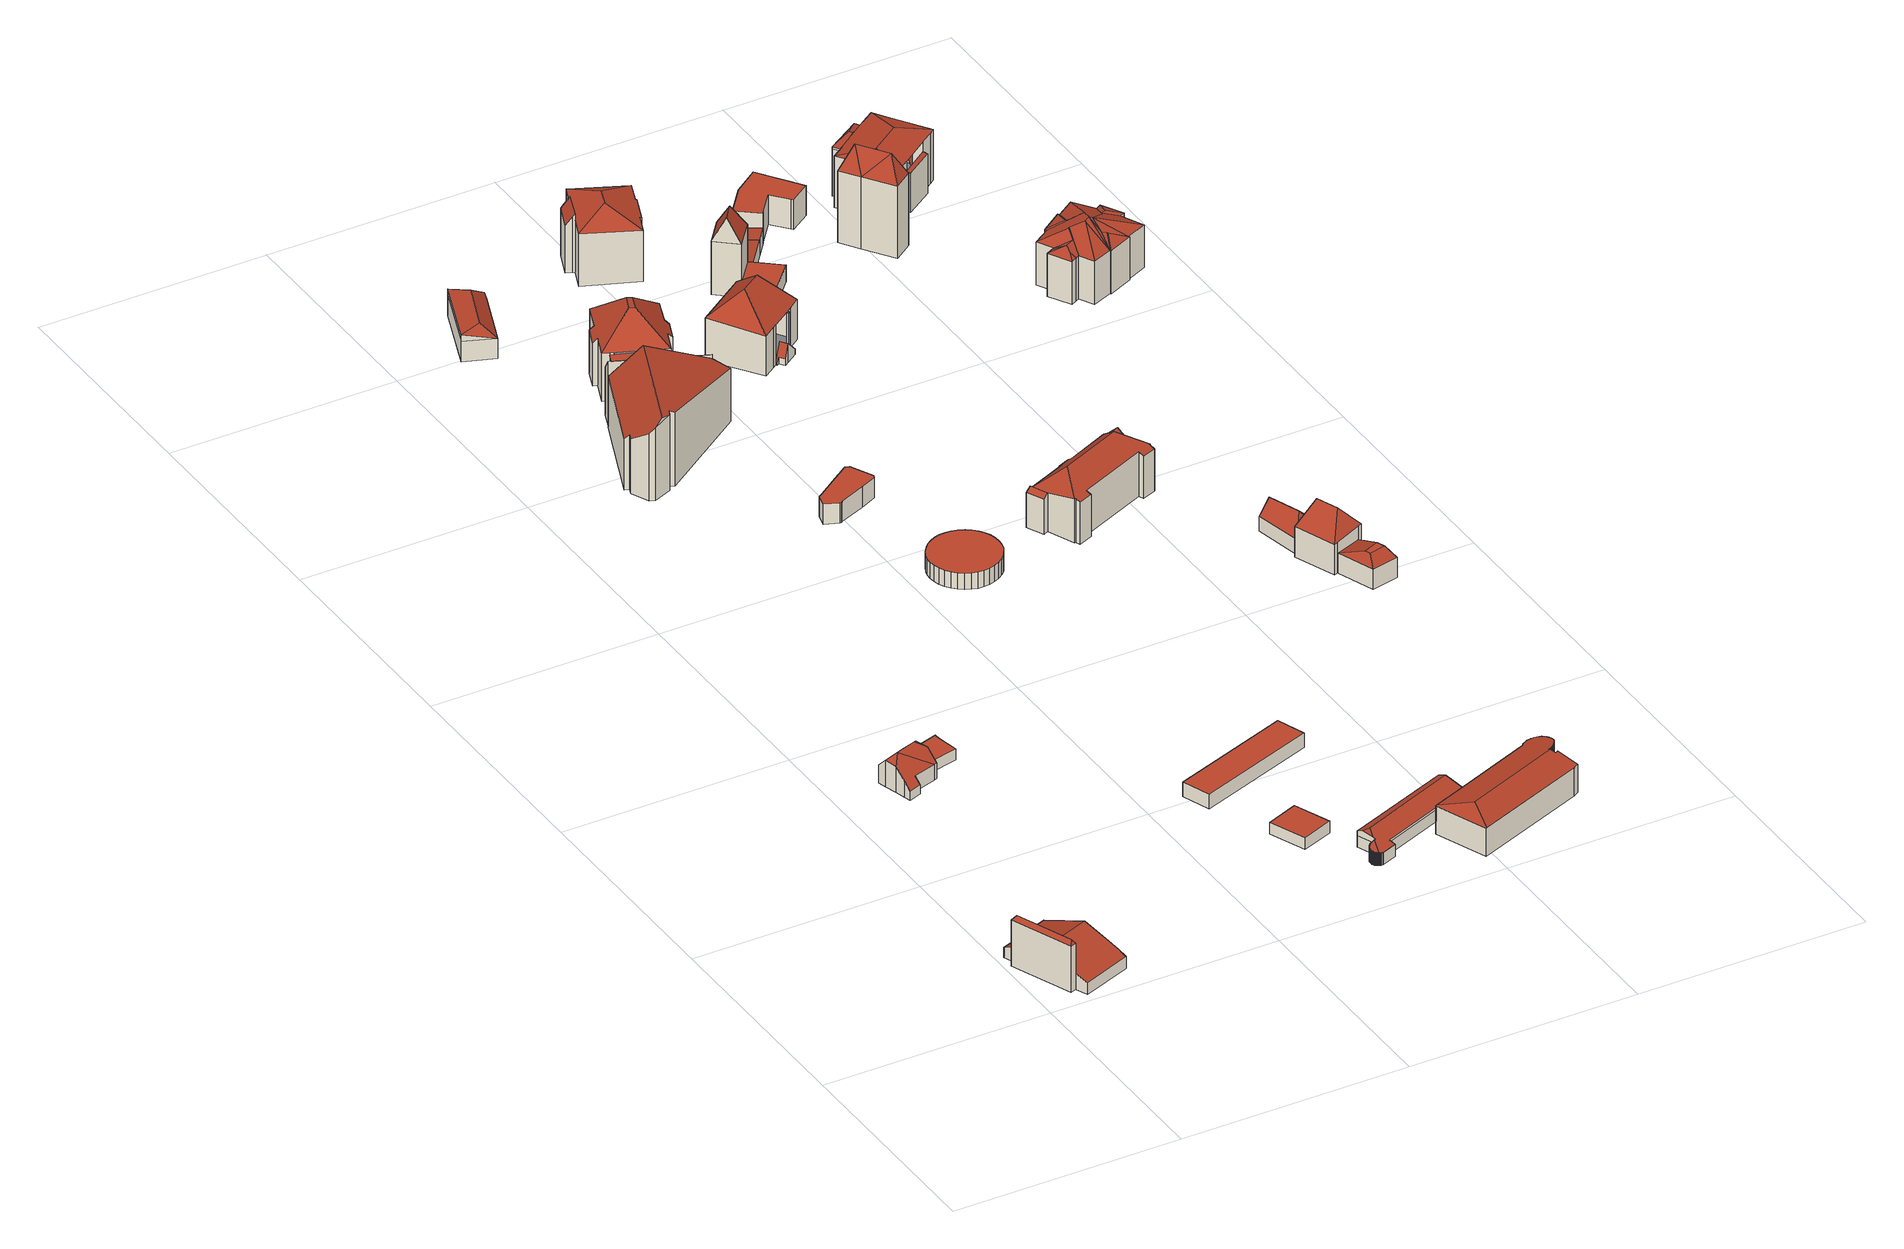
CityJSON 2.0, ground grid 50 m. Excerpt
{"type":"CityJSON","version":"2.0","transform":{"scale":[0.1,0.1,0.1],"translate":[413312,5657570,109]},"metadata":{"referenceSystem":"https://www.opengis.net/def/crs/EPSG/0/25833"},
"CityObjects":{
"building1":{"type":"Building","attributes":{"Gemeindeschluessel":14612000,"Geometrietyp2DReferenz":"3000","function":"31001_9998","roofType":"9999"},"children":["building1-1","building1-2"]},
"building1-1":{"type":"BuildingPart","attributes":{"Dachtyp_tdc":"tdcFreeFormRoof","Dachneigung":55.94,"QualitaetDacherkennung":17,"Geometrietyp2DReferenz":"3000","measuredHeight":11.49,"roofType":"5000"},"parents":["building1"],"geometry":[{"type":"MultiSurface","lod":"2","boundaries":[[[0,1,2,3]],[[1,4,5,2]],[[4,6,7,5]],[[6,8,7]],[[0,3,9]],[[10,6,4]],[[11,10,4,1]],[[11,1,0]],[[10,11,0,6]],[[2,5,7,12,3]]],"semantics":{"surfaces":[{"type":"WallSurface"},{"type":"RoofSurface"},{"type":"GroundSurface"}],"values":[0,0,0,0,0,1,1,1,1,2]}}]},
"building1-2":{"type":"BuildingPart","attributes":{"Dachtyp_tdc":"tdcGableRoof","Dachneigung":19.1,"QualitaetDacherkennung":18,"Geometrietyp2DReferenz":"3000","measuredHeight":6.24,"roofType":"3100"},"parents":["building1"],"geometry":[{"type":"MultiSurface","lod":"2","boundaries":[[[13,14,15,16]],[[14,17,18,15]],[[17,19,20,18]],[[19,21,22,20]],[[21,23,24,22]],[[23,25,26,24]],[[25,9,3,26]],[[8,13,16,7]],[[27,9,25,23,21,19,17]],[[17,14,13,8,27]],[[16,15,18,20,22,24,26,3,12,7]]],"semantics":{"surfaces":[{"type":"WallSurface"},{"type":"RoofSurface"},{"type":"GroundSurface"}],"values":[0,0,0,0,0,0,0,0,1,1,2]}}]},
"building2":{"type":"Building","attributes":{"Dachtyp_tdc":"tdcHippedGableRoof","Gemeindeschluessel":14612000,"Dachneigung":46.38,"QualitaetDacherkennung":80,"Geometrietyp2DReferenz":"3000","measuredHeight":7.48,"function":"31001_9998","roofType":"3300"},"geometry":[{"type":"Solid","lod":"2","boundaries":[[[[28,29,30,31]],[[29,32,33,30]],[[32,34,35,33]],[[34,36,37,35]],[[36,38,39,37]],[[38,40,41,39]],[[40,42,43,41]],[[42,44,45,43]],[[44,46,47,45]],[[46,48,49,47]],[[48,50,51,49]],[[50,52,53,51]],[[52,54,55,53]],[[54,28,31,55]],[[44,42,56]],[[34,32,57]],[[42,40,38,57,56]],[[38,36,34,57]],[[50,48,46,44,56,57]],[[32,29,28,54,52,50,57]],[[31,30,33,35,37,39,41,43,45,47,49,51,53,55]]]],"semantics":{"surfaces":[{"type":"WallSurface"},{"type":"RoofSurface"},{"type":"GroundSurface"}],"values":[[0,0,0,0,0,0,0,0,0,0,0,0,0,0,1,1,1,1,1,1,2]]}}]},
"building3":{"type":"Building","attributes":{"Dachtyp_tdc":"tdcPolyFlatRoof","Gemeindeschluessel":14612000,"Dachneigung":0,"QualitaetDacherkennung":80,"Geometrietyp2DReferenz":"3000","measuredHeight":2.6,"function":"31001_9998","roofType":"1000"},"geometry":[{"type":"Solid","lod":"2","boundaries":[[[[58,59,60,61]],[[59,62,63,60]],[[62,64,65,63]],[[64,66,67,65]],[[66,58,61,67]],[[66,64,62,59,58]],[[61,60,63,65,67]]]],"semantics":{"surfaces":[{"type":"WallSurface"},{"type":"RoofSurface"},{"type":"GroundSurface"}],"values":[[0,0,0,0,0,1,2]]}}]},
"building4":{"type":"Building","attributes":{"Dachtyp_tdc":"tdcPolyFlatRoof","Gemeindeschluessel":14612000,"Dachneigung":0,"QualitaetDacherkennung":78,"Geometrietyp2DReferenz":"3000","measuredHeight":2.68,"function":"31001_9998","roofType":"1000"},"geometry":[{"type":"Solid","lod":"2","boundaries":[[[[68,69,70,71]],[[69,72,73,70]],[[72,74,75,73]],[[74,68,71,75]],[[74,72,69,68]],[[71,70,73,75]]]],"semantics":{"surfaces":[{"type":"WallSurface"},{"type":"RoofSurface"},{"type":"GroundSurface"}],"values":[[0,0,0,0,1,2]]}}]},
"building5":{"type":"Building","attributes":{"Dachtyp_tdc":"tdcPolyFlatRoof","Gemeindeschluessel":14612000,"Dachneigung":0,"QualitaetDacherkennung":82,"Geometrietyp2DReferenz":"3000","measuredHeight":3.29,"function":"31001_9998","roofType":"1000"},"geometry":[{"type":"Solid","lod":"2","boundaries":[[[[76,77,78,79]],[[77,80,81,78]],[[80,82,83,81]],[[82,76,79,83]],[[82,80,77,76]],[[79,78,81,83]]]],"semantics":{"surfaces":[{"type":"WallSurface"},{"type":"RoofSurface"},{"type":"GroundSurface"}],"values":[[0,0,0,0,1,2]]}}]},
"building6":{"type":"Building","attributes":{"Dachtyp_tdc":"tdcFreeFormRoof","Gemeindeschluessel":14612000,"Dachneigung":18.83,"QualitaetDacherkennung":25,"Geometrietyp2DReferenz":"3000","measuredHeight":17.79,"function":"31001_9998","roofType":"5000"},"geometry":[{"type":"Solid","lod":"2","boundaries":[[[[84,85,86,87]],[[85,88,89,86]],[[88,90,91,89]],[[90,92,93,91]],[[92,94,95,93]],[[94,96,97,95]],[[96,98,99,97]],[[98,100,101,99]],[[100,102,103,101]],[[102,104,105,103]],[[104,84,87,105]],[[106,107,90,88,85,84,104,102]],[[94,92,107,106,100,98,96]],[[92,90,107]],[[102,100,106]],[[87,86,89,91,93,95,97,99,101,103,105]]]],"semantics":{"surfaces":[{"type":"WallSurface"},{"type":"RoofSurface"},{"type":"GroundSurface"}],"values":[[0,0,0,0,0,0,0,0,0,0,0,1,1,0,0,2]]}}]},
"building7":{"type":"Building","attributes":{"Dachtyp_tdc":"tdcHipRoof","Gemeindeschluessel":14612000,"Dachneigung":44.52,"QualitaetDacherkennung":57,"Geometrietyp2DReferenz":"3000","measuredHeight":7.81,"function":"31001_9998","roofType":"3200"},"geometry":[{"type":"Solid","lod":"2","boundaries":[[[[108,109,110,111]],[[109,112,113,110]],[[112,114,115,113]],[[114,116,117,115]],[[116,108,111,117]],[[109,118,119]],[[120,114,121]],[[118,120,121,119]],[[114,112,109,119,121]],[[114,120,116]],[[116,120,118,108]],[[108,118,109]],[[111,110,113,115,117]]]],"semantics":{"surfaces":[{"type":"WallSurface"},{"type":"RoofSurface"},{"type":"GroundSurface"}],"values":[[0,0,0,0,0,1,1,1,1,0,0,0,2]]}}]},
"building8":{"type":"Building","attributes":{"Dachtyp_tdc":"tdcFreeFormRoof","Gemeindeschluessel":14612000,"Dachneigung":16.11,"QualitaetDacherkennung":29,"Geometrietyp2DReferenz":"3000","measuredHeight":4.42,"function":"31001_9998","roofType":"5000"},"geometry":[{"type":"Solid","lod":"2","boundaries":[[[[122,123,124,125]],[[123,126,127,124]],[[126,128,129,127]],[[128,130,131,129]],[[130,132,133,131]],[[134,135,136,137,138]],[[139,136,135,140]],[[141,142,143,137,136,139]],[[140,135,134,144,145]],[[145,144,146,147]],[[147,146,148,149]],[[149,148,150]],[[151,152,153,154]],[[150,152,151]],[[154,153,155,122]],[[122,155,156,123]],[[123,156,157,126]],[[126,157,158,128]],[[128,158,159,130]],[[130,159,160,132]],[[132,160,161,162]],[[162,161,163,164]],[[165,166,167,142,141]],[[164,163,168,169]],[[169,168,170,171]],[[171,170,172,173]],[[173,172,174,175]],[[175,174,176,177]],[[177,176,178,179]],[[179,178,180,181]],[[181,180,182,183]],[[183,182,184,185]],[[185,184,186,187]],[[187,186,188,189]],[[189,188,190,191]],[[191,190,192,193]],[[193,192,194,195]],[[195,194,196,197]],[[197,196,198,199]],[[199,198,200,201]],[[201,200,202,203]],[[203,202,204,205]],[[205,204,206,207]],[[207,206,208,209]],[[209,208,210,211]],[[211,210,212,213]],[[213,212,214,215]],[[215,214,216,217]],[[217,216,218,219]],[[219,218,220,221]],[[221,220,222,223]],[[223,222,166,165]],[[125,124,127,129,131,133,224,225,226,227,228,229,230,231,232,233,234,235,236,237,238,239,240,241,242,243,244,245,246,247,248,249,250,251,252,253,254,255,256,257,258,259,260,261,262,263]],[[132,162,224,133]],[[162,164,225,224]],[[164,169,226,225]],[[169,171,227,226]],[[171,173,228,227]],[[173,175,229,228]],[[175,177,230,229]],[[177,179,231,230]],[[179,181,232,231]],[[181,183,233,232]],[[183,185,234,233]],[[185,187,235,234]],[[187,189,236,235]],[[189,191,237,236]],[[191,193,238,237]],[[193,195,239,238]],[[195,197,240,239]],[[197,199,241,240]],[[199,201,242,241]],[[201,203,243,242]],[[203,205,244,243]],[[205,207,245,244]],[[207,209,246,245]],[[209,211,247,246]],[[211,213,248,247]],[[213,215,249,248]],[[215,217,250,249]],[[217,219,251,250]],[[219,221,252,251]],[[221,223,253,252]],[[223,165,254,253]],[[165,141,255,254]],[[141,139,256,255]],[[139,140,257,256]],[[140,145,258,257]],[[145,147,259,258]],[[147,149,260,259]],[[149,150,261,260]],[[150,151,262,261]],[[151,154,263,262]],[[154,122,125,263]],[[167,166,222,220,218,216,214,212,210,208,206,204,202,200,198,196,194,192,190,188,186,184,182,180,178,176,174,172,170,168,163]],[[137,143,138]],[[143,142,167,163,161,160,159,158,157,156,155,153,152,150,148,146,144,134,138]]]],"semantics":{"surfaces":[{"type":"WallSurface"},{"type":"RoofSurface"},{"type":"GroundSurface"}],"values":[[0,0,0,0,0,1,0,0,0,0,0,0,0,0,0,0,0,0,0,0,0,0,0,0,0,0,0,0,0,0,0,0,0,0,0,0,0,0,0,0,0,0,0,0,0,0,0,0,0,0,0,0,2,0,0,0,0,0,0,0,0,0,0,0,0,0,0,0,0,0,0,0,0,0,0,0,0,0,0,0,0,0,0,0,0,0,0,0,0,0,0,0,0,0,1,1,1]]}}]},
"building9":{"type":"Building","attributes":{"Dachtyp_tdc":"tdcPolyFlatRoof","Gemeindeschluessel":14612000,"Dachneigung":0,"QualitaetDacherkennung":50,"Geometrietyp2DReferenz":"3000","measuredHeight":4.57,"function":"31001_2000","roofType":"1000"},"geometry":[{"type":"Solid","lod":"2","boundaries":[[[[264,265,266,267]],[[265,268,269,266]],[[268,270,271,269]],[[270,272,273,271]],[[272,274,275,273]],[[274,276,277,275]],[[276,278,279,277]],[[278,280,281,279]],[[280,282,283,281]],[[282,284,285,283]],[[284,286,287,285]],[[286,264,267,287]],[[286,284,282,280,278,276,274,272,270,268,265,264]],[[267,266,269,271,273,275,277,279,281,283,285,287]]]],"semantics":{"surfaces":[{"type":"WallSurface"},{"type":"RoofSurface"},{"type":"GroundSurface"}],"values":[[0,0,0,0,0,0,0,0,0,0,0,0,1,2]]}}]},
"building10":{"type":"Building","attributes":{"Gemeindeschluessel":14612000,"Geometrietyp2DReferenz":"3000","function":"31001_9998","roofType":"9999"},"children":["building10-1","building10-2","building10-3"]},
"building10-1":{"type":"BuildingPart","attributes":{"Dachtyp_tdc":"tdcCutTentRoof","Dachneigung":44.67,"QualitaetDacherkennung":65,"Geometrietyp2DReferenz":"3000","measuredHeight":16.89,"roofType":"9999"},"parents":["building10"],"geometry":[{"type":"MultiSurface","lod":"2","boundaries":[[[288,289,290,291]],[[289,292,293,290]],[[292,294,295,293]],[[294,296,297,295]],[[296,298,299,297]],[[298,300,301,299]],[[300,302,303,301]],[[302,304,305,303]],[[304,306,307,305]],[[306,308,309,307]],[[308,310,311,309]],[[310,312,313,311]],[[312,314,315,313]],[[314,316,317,315]],[[316,318,319,317]],[[318,320,321,319]],[[320,322,323,321]],[[322,324,325,323]],[[324,326,327,328,325]],[[302,300,298,296,294,292,329,330]],[[312,310,308,306,304,302,330,331]],[[322,320,318,316,314,312,331,332]],[[292,289,288,326,324,322,332,329]],[[332,331,330,329]],[[290,293,295,297,299,301,303,305,307,309,311,313,315,317,319,321,323,325,328]]],"semantics":{"surfaces":[{"type":"WallSurface"},{"type":"RoofSurface"},{"type":"GroundSurface"}],"values":[0,0,0,0,0,0,0,0,0,0,0,0,0,0,0,0,0,0,0,1,1,1,1,1,2]}}]},
"building10-2":{"type":"BuildingPart","attributes":{"Dachtyp_tdc":"tdcPolyFlatRoof","Dachneigung":0,"QualitaetDacherkennung":50,"Geometrietyp2DReferenz":"3000","measuredHeight":10.52,"roofType":"1000"},"parents":["building10"],"geometry":[{"type":"MultiSurface","lod":"2","boundaries":[[[327,333,325,328]],[[333,334,335,325]],[[336,291,290,337]],[[291,336,338,334,333,327]],[[328,325,335,339,337,290]]],"semantics":{"surfaces":[{"type":"WallSurface"},{"type":"RoofSurface"},{"type":"GroundSurface"}],"values":[0,0,0,1,2]}}]},
"building10-3":{"type":"BuildingPart","attributes":{"Dachtyp_tdc":"tdcPolyFlatRoof","Dachneigung":44.68,"QualitaetDacherkennung":40,"Geometrietyp2DReferenz":"3000","measuredHeight":14.65,"roofType":"2100"},"parents":["building10"],"geometry":[{"type":"MultiSurface","lod":"2","boundaries":[[[340,341,342,343]],[[341,344,336,337,342]],[[345,346,347,335,334]],[[346,348,349,347]],[[348,350,351,349]],[[350,352,353,351]],[[352,340,343,353]],[[352,350,348,346,345,354,344,341,340]],[[343,342,337,339,335,347,349,351,353]]],"semantics":{"surfaces":[{"type":"WallSurface"},{"type":"RoofSurface"},{"type":"GroundSurface"}],"values":[0,0,0,0,0,0,0,1,2]}}]},
"building11":{"type":"Building","attributes":{"Dachtyp_tdc":"tdcPolyFlatRoof","Gemeindeschluessel":14612000,"Dachneigung":0,"QualitaetDacherkennung":93,"Geometrietyp2DReferenz":"3000","measuredHeight":3.72,"function":"31001_9998","roofType":"1000"},"geometry":[{"type":"Solid","lod":"2","boundaries":[[[[355,356,357,358]],[[356,359,360,357]],[[359,361,362,360]],[[361,363,364,362]],[[363,365,366,364]],[[365,367,368,366]],[[367,369,370,368]],[[369,371,372,370]],[[371,373,374,372]],[[373,375,376,374]],[[375,377,378,376]],[[377,379,380,378]],[[379,381,382,380]],[[381,383,384,382]],[[383,385,386,384]],[[385,387,388,386]],[[387,389,390,388]],[[389,391,392,390]],[[391,393,394,392]],[[393,395,396,394]],[[395,397,398,396]],[[397,399,400,398]],[[399,401,402,400]],[[401,403,404,402]],[[403,405,406,404]],[[405,407,408,406]],[[407,409,410,408]],[[409,411,412,410]],[[411,413,414,412]],[[413,415,416,414]],[[415,417,418,416]],[[417,419,420,418]],[[419,421,422,420]],[[421,423,424,422]],[[423,425,426,424]],[[425,355,358,426]],[[425,423,421,419,417,415,413,411,409,407,405,403,401,399,397,395,393,391,389,387,385,383,381,379,377,375,373,371,369,367,365,363,361,359,356,355]],[[358,357,360,362,364,366,368,370,372,374,376,378,380,382,384,386,388,390,392,394,396,398,400,402,404,406,408,410,412,414,416,418,420,422,424,426]]]],"semantics":{"surfaces":[{"type":"WallSurface"},{"type":"RoofSurface"},{"type":"GroundSurface"}],"values":[[0,0,0,0,0,0,0,0,0,0,0,0,0,0,0,0,0,0,0,0,0,0,0,0,0,0,0,0,0,0,0,0,0,0,0,0,1,2]]}}]},
"building12":{"type":"Building","attributes":{"Dachtyp_tdc":"tdcFreeFormRoof","Gemeindeschluessel":14612000,"Dachneigung":11.7,"QualitaetDacherkennung":66,"Geometrietyp2DReferenz":"3000","measuredHeight":7.76,"function":"31001_9998","roofType":"5000"},"geometry":[{"type":"Solid","lod":"2","boundaries":[[[[427,428,429,430]],[[428,431,432,429]],[[431,433,434,432]],[[433,435,436,434]],[[435,437,438,436]],[[437,439,440,438]],[[439,441,442,440]],[[441,443,444,442]],[[443,445,446,444]],[[445,447,448,446]],[[447,449,450,448]],[[449,451,452,450]],[[451,453,454,452]],[[453,455,456,454]],[[455,457,458,456]],[[457,459,460,458]],[[459,461,462,460]],[[461,463,464,462]],[[463,465,466,464]],[[465,467,468,466]],[[467,469,470,468]],[[471,472,473,474,475]],[[476,477,478,479,480,473,472]],[[443,441,439,437,435,433,431,428,427,481,482,483,484,485,486,487,488,489,490,491,492,493,494,495,496,497,498,499,500,501,502,503,504,505,506,507,508,509,474,473,480,469,467,465,463,461,459,457,455,453,451,449,447,445]],[[509,475,474]],[[479,469,480]],[[471,476,472]],[[470,510,511,512,513,514,515,516,517,518,519,520,521,522,523,524,525,526,527,528,529,530,531,532,533,534,535,536,537,538,539,540,541,542,543,544,430,429,432,434,436,438,440,442,444,446,448,450,452,454,456,458,460,462,464,466,468]],[[469,479,510,470]],[[479,478,511,510]],[[478,477,512,511]],[[477,476,513,512]],[[476,471,514,513]],[[471,475,515,514]],[[475,509,516,515]],[[509,508,517,516]],[[508,507,518,517]],[[507,506,519,518]],[[506,505,520,519]],[[505,504,521,520]],[[504,503,522,521]],[[503,502,523,522]],[[502,501,524,523]],[[501,500,525,524]],[[500,499,526,525]],[[499,498,527,526]],[[498,497,528,527]],[[497,496,529,528]],[[496,495,530,529]],[[495,494,531,530]],[[494,493,532,531]],[[493,492,533,532]],[[492,491,534,533]],[[491,490,535,534]],[[490,489,536,535]],[[489,488,537,536]],[[488,487,538,537]],[[487,486,539,538]],[[486,485,540,539]],[[485,484,541,540]],[[484,483,542,541]],[[483,482,543,542]],[[482,481,544,543]],[[481,427,430,544]]]],"semantics":{"surfaces":[{"type":"WallSurface"},{"type":"RoofSurface"},{"type":"GroundSurface"}],"values":[[0,0,0,0,0,0,0,0,0,0,0,0,0,0,0,0,0,0,0,0,0,1,1,1,0,0,0,2,0,0,0,0,0,0,0,0,0,0,0,0,0,0,0,0,0,0,0,0,0,0,0,0,0,0,0,0,0,0,0,0,0,0,0,0]]}}]},
"building13":{"type":"Building","attributes":{"Gemeindeschluessel":14612000,"Geometrietyp2DReferenz":"3000","function":"31001_9998","roofType":"9999"},"children":["building13-1","building13-2"]},
"building13-1":{"type":"BuildingPart","attributes":{"Dachtyp_tdc":"tdcHipRoof","Dachneigung":44.46,"QualitaetDacherkennung":61,"Geometrietyp2DReferenz":"3000","measuredHeight":15.51,"roofType":"3200"},"parents":["building13"],"geometry":[{"type":"MultiSurface","lod":"2","boundaries":[[[545,546,547,548]],[[546,549,550,551,547]],[[552,553,554]],[[552,555,556,553]],[[555,557,558,556]],[[557,559,560,558]],[[559,561,562,560]],[[561,563,564,562]],[[563,565,566,564]],[[565,567,568,566]],[[567,569,570,568]],[[569,571,572,570]],[[571,573,574,572]],[[573,545,548,574]],[[569,567,565,563,561,575]],[[559,557,576]],[[561,559,576,575]],[[557,555,552,549,546,545,573,571,569,575,576]],[[548,547,551,577,553,556,558,560,562,564,566,568,570,572,574]]],"semantics":{"surfaces":[{"type":"WallSurface"},{"type":"RoofSurface"},{"type":"GroundSurface"}],"values":[0,0,0,0,0,0,0,0,0,0,0,0,0,0,1,1,1,1,2]}}]},
"building13-2":{"type":"BuildingPart","attributes":{"Dachtyp_tdc":"tdcGableRoof","Dachneigung":45.87,"QualitaetDacherkennung":10,"Geometrietyp2DReferenz":"3000","measuredHeight":4.36,"roofType":"3100"},"parents":["building13"],"geometry":[{"type":"MultiSurface","lod":"2","boundaries":[[[578,554,553,579]],[[550,580,547,551]],[[580,581,582,547]],[[581,583,584,582]],[[583,585,586,584]],[[585,587,588,586]],[[587,578,579,588]],[[583,581,580,550,589]],[[589,554,578,587,585,583]],[[579,553,577,551,547,582,584,586,588]]],"semantics":{"surfaces":[{"type":"WallSurface"},{"type":"RoofSurface"},{"type":"GroundSurface"}],"values":[0,0,0,0,0,0,0,1,1,2]}}]},
"building14":{"type":"Building","attributes":{"Gemeindeschluessel":14612000,"Geometrietyp2DReferenz":"3000","function":"31001_9998","roofType":"9999"},"children":["building14-1","building14-2"]},
"building14-1":{"type":"BuildingPart","attributes":{"Dachtyp_tdc":"tdcHipRoof","Dachneigung":25.55,"QualitaetDacherkennung":83,"Geometrietyp2DReferenz":"3000","measuredHeight":14.66,"roofType":"3200"},"parents":["building14"],"geometry":[{"type":"MultiSurface","lod":"2","boundaries":[[[590,591,592,593]],[[591,594,595,592]],[[594,596,597,595]],[[596,598,599,597]],[[598,600,599]],[[601,602,603,604]],[[602,605,606,603]],[[605,607,608,606]],[[607,609,610,608]],[[609,590,593,610]],[[605,602,611]],[[596,594,612]],[[602,601,600,598,596,612,611]],[[594,591,590,609,607,605,611,612]],[[593,592,595,597,599,604,603,606,608,610]]],"semantics":{"surfaces":[{"type":"WallSurface"},{"type":"RoofSurface"},{"type":"GroundSurface"}],"values":[0,0,0,0,0,0,0,0,0,0,1,1,1,1,2]}}]},
"building14-2":{"type":"BuildingPart","attributes":{"Dachtyp_tdc":"tdcPolyFlatRoof","Dachneigung":53.73,"QualitaetDacherkennung":36,"Geometrietyp2DReferenz":"3000","measuredHeight":13.18,"roofType":"2100"},"parents":["building14"],"geometry":[{"type":"MultiSurface","lod":"2","boundaries":[[[613,614,615,616]],[[614,617,604,615]],[[617,601,604]],[[618,619,620,599,600]],[[619,621,622,620]],[[621,613,616,622]],[[621,619,618,617,614,613]],[[616,615,604,599,620,622]]],"semantics":{"surfaces":[{"type":"WallSurface"},{"type":"RoofSurface"},{"type":"GroundSurface"}],"values":[0,0,0,0,0,0,1,2]}}]},
"building15":{"type":"Building","attributes":{"Gemeindeschluessel":14612000,"Geometrietyp2DReferenz":"3000","function":"31001_9998","roofType":"9999"},"children":["building15-1","building15-2","building15-3"]},
"building15-1":{"type":"BuildingPart","attributes":{"Dachtyp_tdc":"tdcGableRoof","Dachneigung":41.42,"QualitaetDacherkennung":57,"Geometrietyp2DReferenz":"3000","measuredHeight":9.58,"roofType":"3100"},"parents":["building15"],"geometry":[{"type":"MultiSurface","lod":"2","boundaries":[[[623,624,625,626]],[[624,627,628,625]],[[627,629,630,628]],[[627,624,631]],[[624,623,632,633,631]],[[629,627,631,633,634]],[[626,625,628,630]]],"semantics":{"surfaces":[{"type":"WallSurface"},{"type":"RoofSurface"},{"type":"GroundSurface"}],"values":[0,0,0,0,1,1,2]}}]},
"building15-2":{"type":"BuildingPart","attributes":{"Dachtyp_tdc":"tdcHipRoof","Dachneigung":41.7,"QualitaetDacherkennung":64,"Geometrietyp2DReferenz":"3000","measuredHeight":12.83,"roofType":"3200"},"parents":["building15"],"geometry":[{"type":"MultiSurface","lod":"2","boundaries":[[[635,636,637,638]],[[636,639,640,637]],[[639,641,642,640]],[[641,643,644,642]],[[643,645,646,644]],[[645,647,648,646]],[[647,649,650,648]],[[651,652,653,654]],[[652,655,656,653]],[[655,657,658,656]],[[657,659,660,658]],[[659,661,662,660]],[[661,663,664,662]],[[663,665,626,664]],[[665,623,626]],[[666,667,668,630,629]],[[667,669,670,668]],[[669,671,672,670]],[[671,673,674,672]],[[673,635,638,674]],[[669,667,666,634,632,665,663,675]],[[652,651,676,649,647,677]],[[663,661,659,657,655,652,677,675]],[[647,645,643,641,639,636,635,673,671,669,675,677]],[[638,637,640,642,644,646,648,650,654,653,656,658,660,662,664,626,630,668,670,672,674]]],"semantics":{"surfaces":[{"type":"WallSurface"},{"type":"RoofSurface"},{"type":"GroundSurface"}],"values":[0,0,0,0,0,0,0,0,0,0,0,0,0,0,0,0,0,0,0,0,1,1,1,1,2]}}]},
"building15-3":{"type":"BuildingPart","attributes":{"Dachtyp_tdc":"tdcPolyFlatRoof","Dachneigung":31.46,"QualitaetDacherkennung":65,"Geometrietyp2DReferenz":"3000","measuredHeight":8.8,"roofType":"2100"},"parents":["building15"],"geometry":[{"type":"MultiSurface","lod":"2","boundaries":[[[649,678,679,650]],[[678,680,681,679]],[[680,682,651,654,681]],[[680,678,649,676,682]],[[654,650,679,681]]],"semantics":{"surfaces":[{"type":"WallSurface"},{"type":"RoofSurface"},{"type":"GroundSurface"}],"values":[0,0,0,1,2]}}]},
"building16":{"type":"Building","attributes":{"Dachtyp_tdc":"tdcFreeFormRoof","Gemeindeschluessel":14612000,"Dachneigung":63.55,"QualitaetDacherkennung":3,"Geometrietyp2DReferenz":"3000","measuredHeight":18.05,"function":"31001_9998","roofType":"5000"},"geometry":[{"type":"Solid","lod":"2","boundaries":[[[[683,684,685,686]],[[684,687,688,685]],[[687,689,690,688]],[[689,683,686,690]],[[691,692,689,687]],[[691,687,684]],[[692,691,684,683]],[[692,683,689]],[[686,685,688,690]]]],"semantics":{"surfaces":[{"type":"WallSurface"},{"type":"RoofSurface"},{"type":"GroundSurface"}],"values":[[0,0,0,0,1,1,1,0,2]]}}]},
"building17":{"type":"Building","attributes":{"Dachtyp_tdc":"tdcPolyFlatRoof","Gemeindeschluessel":14612000,"Dachneigung":0,"QualitaetDacherkennung":88,"Geometrietyp2DReferenz":"3000","measuredHeight":3.83,"function":"31001_9998","roofType":"1000"},"geometry":[{"type":"Solid","lod":"2","boundaries":[[[[693,694,695,696]],[[694,697,698,695]],[[697,699,700,698]],[[699,701,702,700]],[[701,703,704,702]],[[703,693,696,704]],[[703,701,699,697,694,693]],[[696,695,698,700,702,704]]]],"semantics":{"surfaces":[{"type":"WallSurface"},{"type":"RoofSurface"},{"type":"GroundSurface"}],"values":[[0,0,0,0,0,0,1,2]]}}]},
"building18":{"type":"Building","attributes":{"Dachtyp_tdc":"tdcPolyFlatRoof","Gemeindeschluessel":14612000,"Dachneigung":4.79,"QualitaetDacherkennung":66,"Geometrietyp2DReferenz":"3000","measuredHeight":3.56,"function":"31001_9998","roofType":"2100"},"geometry":[{"type":"Solid","lod":"2","boundaries":[[[[705,706,707,708,709,710]],[[711,712,713,714,702,700]],[[710,709,712,711]],[[709,708,713,712]],[[708,707,714,713]],[[707,706,702,714]],[[706,705,700,702]],[[705,710,711,700]]]],"semantics":{"surfaces":[{"type":"RoofSurface"},{"type":"GroundSurface"},{"type":"WallSurface"}],"values":[[0,1,2,2,2,2,2,2]]}}]},
"building19":{"type":"Building","attributes":{"Dachtyp_tdc":"tdcPolyFlatRoof","Gemeindeschluessel":14612000,"Dachneigung":4.44,"QualitaetDacherkennung":73,"Geometrietyp2DReferenz":"3000","measuredHeight":3.52,"function":"31001_9998","roofType":"2100"},"geometry":[{"type":"Solid","lod":"2","boundaries":[[[[708,715,716,713]],[[715,717,718,716]],[[717,719,720,718]],[[719,721,714,720]],[[721,708,713,714]],[[721,719,717,715,708]],[[713,716,718,720,714]]]],"semantics":{"surfaces":[{"type":"WallSurface"},{"type":"RoofSurface"},{"type":"GroundSurface"}],"values":[[0,0,0,0,0,1,2]]}}]},
"building20":{"type":"Building","attributes":{"Dachtyp_tdc":"tdcHipRoof","Gemeindeschluessel":14612000,"Dachneigung":48.71,"QualitaetDacherkennung":58,"Geometrietyp2DReferenz":"3000","measuredHeight":11.84,"function":"31001_9998","roofType":"3200"},"geometry":[{"type":"Solid","lod":"2","boundaries":[[[[722,723,724,725]],[[723,726,727,724]],[[726,728,729,727]],[[728,730,731,729]],[[730,732,733,731]],[[732,734,735,733]],[[734,736,737,735]],[[736,722,725,737]],[[726,723,722,736,738]],[[734,732,730,728,739]],[[736,734,739,738]],[[728,726,738,739]],[[725,724,727,729,731,733,735,737]]]],"semantics":{"surfaces":[{"type":"WallSurface"},{"type":"RoofSurface"},{"type":"GroundSurface"}],"values":[[0,0,0,0,0,0,0,0,1,1,1,1,2]]}}]},
"building21":{"type":"Building","attributes":{"Dachtyp_tdc":"tdcFreeFormRoof","Gemeindeschluessel":14612000,"Dachneigung":46.76,"QualitaetDacherkennung":12,"Geometrietyp2DReferenz":"3000","measuredHeight":6.89,"function":"31001_9998","roofType":"5000"},"geometry":[{"type":"Solid","lod":"2","boundaries":[[[[740,741,742,731]],[[741,743,744,742]],[[743,745,735,744]],[[745,746,733,735]],[[746,740,731,733]],[[746,747,740]],[[747,746,745]],[[748,747,745,743]],[[748,743,741]],[[747,748,741,740]],[[731,742,744,735,733]]]],"semantics":{"surfaces":[{"type":"WallSurface"},{"type":"RoofSurface"},{"type":"GroundSurface"}],"values":[[0,0,0,0,0,1,1,1,0,1,2]]}}]},
"building22":{"type":"Building","attributes":{"Dachtyp_tdc":"tdcCutTentRoof","Gemeindeschluessel":14612000,"Dachneigung":21.71,"QualitaetDacherkennung":28,"Geometrietyp2DReferenz":"3000","measuredHeight":6.83,"function":"31001_9998","roofType":"9999"},"geometry":[{"type":"Solid","lod":"2","boundaries":[[[[749,750,724,751]],[[750,752,725,724]],[[752,753,754,725]],[[753,749,751,754]],[[750,749,755,756]],[[752,750,756,757]],[[753,752,757,758]],[[749,753,758,755]],[[758,757,756,755]],[[751,724,725,754]]]],"semantics":{"surfaces":[{"type":"WallSurface"},{"type":"RoofSurface"},{"type":"GroundSurface"}],"values":[[0,0,0,0,1,1,1,1,1,2]]}}]},
"building23":{"type":"Building","attributes":{"Dachtyp_tdc":"tdcPolyFlatRoof","Gemeindeschluessel":14612000,"Dachneigung":0,"QualitaetDacherkennung":75,"Geometrietyp2DReferenz":"3000","measuredHeight":6.8,"function":"31001_9998","roofType":"1000"},"geometry":[{"type":"Solid","lod":"2","boundaries":[[[[759,760,761,762]],[[760,763,720,761]],[[763,764,718,720]],[[764,765,766,718]],[[765,767,768,766]],[[767,769,770,768]],[[769,771,772,770]],[[771,773,774,772]],[[773,759,762,774]],[[773,771,769,767,765,764,763,760,759]],[[762,761,720,718,766,768,770,772,774]]]],"semantics":{"surfaces":[{"type":"WallSurface"},{"type":"RoofSurface"},{"type":"GroundSurface"}],"values":[[0,0,0,0,0,0,0,0,0,1,2]]}}]},
"building24":{"type":"Building","attributes":{"Dachtyp_tdc":"tdcFreeFormRoof","Gemeindeschluessel":14612000,"Dachneigung":65.76,"QualitaetDacherkennung":5,"Geometrietyp2DReferenz":"3000","measuredHeight":21.78,"function":"31001_9998","roofType":"5000"},"geometry":[{"type":"Solid","lod":"2","boundaries":[[[[775,776,777,778]],[[776,779,780,777]],[[779,781,782,780]],[[781,783,784,782]],[[783,785,786,784]],[[785,775,778,786]],[[785,787,775]],[[785,788,787]],[[788,785,783]],[[788,783,781]],[[787,779,776]],[[788,779,787]],[[779,788,781]],[[787,776,775]],[[778,777,780,782,784,786]]]],"semantics":{"surfaces":[{"type":"WallSurface"},{"type":"RoofSurface"},{"type":"GroundSurface"}],"values":[[0,0,0,0,0,0,1,1,1,1,1,1,1,1,2]]}}]},
"building25":{"type":"Building","attributes":{"Gemeindeschluessel":14612000,"Geometrietyp2DReferenz":"3000","function":"31001_9998","roofType":"9999"},"children":["building25-1","building25-2","building25-3","building25-4"]},
"building25-1":{"type":"BuildingPart","attributes":{"Dachtyp_tdc":"tdcGableRoof","Dachneigung":68.29,"QualitaetDacherkennung":9,"Geometrietyp2DReferenz":"3000","measuredHeight":6.33,"roofType":"3100"},"parents":["building25"],"geometry":[{"type":"MultiSurface","lod":"2","boundaries":[[[789,790,791,792]],[[790,793,794,791]],[[793,795,796,794]],[[789,797,798,790]],[[799,798,797,800]],[[793,799,800,795]],[[790,798,799,793]],[[791,794,796,792]]],"semantics":{"surfaces":[{"type":"WallSurface"},{"type":"RoofSurface"},{"type":"GroundSurface"}],"values":[0,0,0,1,1,0,0,2]}}]},
"building25-2":{"type":"BuildingPart","attributes":{"Dachtyp_tdc":"tdcPolyFlatRoof","Dachneigung":13,"QualitaetDacherkennung":41,"Geometrietyp2DReferenz":"3000","measuredHeight":9.17,"roofType":"2100"},"parents":["building25"],"geometry":[{"type":"MultiSurface","lod":"2","boundaries":[[[801,802,803,804]],[[805,806,807,808]],[[806,801,804,807]],[[806,805,802,801]],[[804,803,808,807]]],"semantics":{"surfaces":[{"type":"WallSurface"},{"type":"RoofSurface"},{"type":"GroundSurface"}],"values":[0,0,0,1,2]}}]},
"building25-3":{"type":"BuildingPart","attributes":{"Dachtyp_tdc":"tdcHipRoof","Dachneigung":10.02,"QualitaetDacherkennung":70,"Geometrietyp2DReferenz":"3000","measuredHeight":12.85,"roofType":"3200"},"parents":["building25"],"geometry":[{"type":"MultiSurface","lod":"2","boundaries":[[[809,810,811,812]],[[810,813,814,811]],[[813,815,816,814]],[[815,817,818,816]],[[813,810,809,819]],[[820,821,822,823,824,825]],[[809,826,827,828,820,825,819]],[[824,829,830,831,815,813,819,825]],[[832,833,792,796,834,835,808,803,812,811,814,816]],[[829,832,836]],[[829,824,833,832]],[[824,823,792,833]],[[823,789,792]],[[822,821,796,795,800]],[[821,820,834,796]],[[820,828,835,834]],[[828,827,808,835]],[[827,805,808]],[[826,803,802]],[[826,809,812,803]]],"semantics":{"surfaces":[{"type":"WallSurface"},{"type":"RoofSurface"},{"type":"GroundSurface"}],"values":[0,0,0,0,1,1,1,1,2,0,0,0,0,0,0,0,0,0,0,0]}}]},
"building25-4":{"type":"BuildingPart","attributes":{"Dachtyp_tdc":"tdcHipAndGableRoof","Dachneigung":43.2,"QualitaetDacherkennung":27,"Geometrietyp2DReferenz":"3000","measuredHeight":12.07,"roofType":"5000"},"parents":["building25"],"geometry":[{"type":"MultiSurface","lod":"2","boundaries":[[[837,838,839,840]],[[838,836,832,839]],[[818,837,840,816]],[[838,841,842]],[[817,831,843,842,841]],[[838,842,843,830,836]],[[818,817,841,837]],[[837,841,838]],[[840,839,832,816]]],"semantics":{"surfaces":[{"type":"WallSurface"},{"type":"RoofSurface"},{"type":"GroundSurface"}],"values":[0,0,0,1,1,1,0,0,2]}}]},
"building26":{"type":"Building","attributes":{"Dachtyp_tdc":"tdcFreeFormRoof","Gemeindeschluessel":14612000,"Dachneigung":21.84,"QualitaetDacherkennung":83,"Geometrietyp2DReferenz":"3000","measuredHeight":12.79,"function":"31001_9998","roofType":"5000"},"geometry":[{"type":"Solid","lod":"2","boundaries":[[[[844,845,846,847]],[[845,848,849,846]],[[848,850,851,849]],[[850,852,853,851]],[[852,854,855,853]],[[854,856,857,855]],[[856,858,859,857]],[[858,860,861,859]],[[860,862,863,861]],[[864,865,866,867]],[[865,868,869,866]],[[868,870,871,869]],[[870,872,873,871]],[[872,874,875,873]],[[874,876,877,875]],[[876,878,879,877]],[[878,844,847,879]],[[844,880,881]],[[878,880,844]],[[880,878,876]],[[882,880,876,874]],[[882,874,872]],[[883,884,881,880,882,872,870]],[[885,883,870,868]],[[886,887,888]],[[886,889,887]],[[862,890,891,863]],[[890,888,892,891]],[[888,887,893,892]],[[887,894,895,893]],[[894,864,867,895]],[[889,886,896]],[[889,865,897]],[[896,865,889]],[[885,865,896]],[[865,885,868]],[[898,897,865,864]],[[898,864,894]],[[889,897,898,894,887]],[[899,900,886,888,890]],[[901,899,890,862]],[[901,862,860]],[[900,899,901,860,858]],[[902,896,886,900,858,856]],[[903,902,856,854]],[[904,903,854,852]],[[904,852,850]],[[902,903,904,850,848]],[[884,883,885,896,902,848,845]],[[881,884,845,844]],[[847,846,849,851,853,855,857,859,861,863,891,892,893,895,867,866,869,871,873,875,877,879]]]],"semantics":{"surfaces":[{"type":"WallSurface"},{"type":"RoofSurface"},{"type":"GroundSurface"}],"values":[[0,0,0,0,0,0,0,0,0,0,0,0,0,0,0,0,0,1,1,1,1,1,1,1,1,1,0,0,0,0,0,1,1,1,1,1,1,1,1,1,1,1,1,1,1,1,1,1,1,1,2]]}}]}
},
"vertices":[
[72,29,125],[60,25,125],[60,25,20],[72,29,20],[6,160,125],[6,160,20],[19,165,125],[19,165,20],[19,165,55],[72,29,57],[15,155,135],[64,33,135],[45,99,20],
[8,192,43],[120,236,43],[120,236,20],[8,192,20],[157,143,83],[157,143,20],[178,88,62],[178,88,20],[186,66,54],[186,66,20],[191,44,47],[191,44,20],[83,2,47],[83,2,20],[45,99,83],
[104,718,64],[100,732,80],[100,732,44],[104,718,44],[94,754,103],[94,754,44],[86,780,105],[86,780,44],[81,799,85],[81,799,44],[146,824,85],[146,824,44],[167,832,84],[167,832,44],[171,814,102],[171,814,44],[179,782,104],[179,782,44],[180,778,99],[180,778,44],[185,758,79],[185,758,44],[179,756,79],[179,756,44],[127,740,79],[127,740,44],[131,727,65],[131,727,44],[154,790,119],[109,774,119],
[167,832,71],[236,853,71],[236,853,45],[167,832,45],[237,842,71],[237,842,45],[247,793,71],[247,793,45],[180,778,71],[180,778,45],
[743,230,67],[674,203,67],[674,203,40],[743,230,40],[642,283,67],[642,283,40],[712,310,67],[712,310,40],
[582,409,77],[560,472,77],[560,472,44],[582,409,44],[822,566,77],[822,566,44],[844,503,77],[844,503,44],
[159,1884,178],[164,1897,178],[164,1897,53],[159,1884,53],[155,1901,169],[155,1901,53],[235,2103,169],[235,2103,53],[426,2037,185],[426,2037,53],[448,2005,174],[448,2005,53],[246,1865,221],[246,1865,53],[235,1869,225],[235,1869,53],[229,1857,225],[229,1857,53],[189,1840,218],[189,1840,53],[177,1845,206],[177,1845,53],[207,1847,231],[299,2081,231],
[156,2578,106],[222,2553,106],[222,2553,60],[156,2578,60],[214,2531,106],[214,2531,60],[165,2403,106],[165,2403,60],[100,2428,106],[100,2428,60],[156,2578,121],[179,2531,138],[100,2428,121],[138,2424,138],
[780,91,62],[778,91,62],[778,91,35],[780,91,35],[777,91,62],[777,91,35],[776,91,62],[776,91,35],[775,92,62],[775,92,35],[774,92,62],[774,92,35],[1004,241,79],[998,258,72],[768,168,72],[773,156,77],[789,156,79],[768,168,62],[998,258,62],[784,127,62],[784,127,72],[782,132,74],[1021,200,67],[1021,200,62],[941,169,67],[941,169,62],[810,117,67],[810,117,62],[815,104,62],[782,91,62],[782,91,63],[781,91,63],[781,91,62],[780,91,63],[778,91,63],[777,91,63],[776,91,63],[775,92,63],[774,92,64],[773,92,64],[773,92,62],[772,93,64],[772,93,62],[771,122,62],[771,122,70],[781,125,72],[771,93,64],[771,93,62],[770,94,64],[770,94,62],[769,95,64],[769,95,62],[768,96,64],[768,96,62],[767,96,64],[767,96,62],[766,97,64],[766,97,62],[766,98,64],[766,98,62],[765,99,64],[765,99,62],[765,100,64],[765,100,62],[764,102,65],[764,102,62],[763,103,65],[763,103,62],[763,104,65],[763,104,62],[763,106,65],[763,106,62],[763,107,65],[763,107,62],[763,108,66],[763,108,62],[763,109,66],[763,109,62],[763,110,66],[763,110,62],[763,111,66],[763,111,62],[764,112,67],[764,112,62],[764,114,67],[764,114,62],[764,115,67],[764,115,62],[765,116,68],[765,116,62],[766,117,68],[766,117,62],[766,118,68],[766,118,62],[767,118,68],[767,118,62],[768,119,69],[768,119,62],[769,120,69],[769,120,62],[769,121,69],[769,121,62],[773,92,35],[772,93,35],[771,93,35],[770,94,35],[769,95,35],[768,96,35],[767,96,35],[766,97,35],[766,98,35],[765,99,35],[765,100,35],[764,102,35],[763,103,35],[763,104,35],[763,106,35],[763,107,35],[763,108,35],[763,109,35],[763,110,35],[763,111,35],[764,112,35],[764,114,35],[764,115,35],[765,116,35],[766,117,35],[766,118,35],[767,118,35],[768,119,35],[769,120,35],[769,121,35],[771,122,35],[784,127,35],[768,168,35],[998,258,35],[1021,200,35],[941,169,35],[810,117,35],[815,104,35],[782,91,35],[781,91,35],
[523,1634,92],[466,1610,92],[466,1610,46],[523,1634,46],[463,1608,92],[463,1608,46],[460,1607,92],[460,1607,46],[430,1620,92],[430,1620,46],[437,1647,92],[437,1647,46],[445,1652,92],[445,1652,46],[495,1687,92],[495,1687,46],[529,1710,92],[529,1710,46],[538,1707,92],[538,1707,46],[562,1658,92],[562,1658,46],[559,1650,92],[559,1650,46],
[280,2175,166],[280,2175,165],[280,2175,57],[280,2175,162],[266,2181,166],[266,2181,57],[286,2232,165],[286,2232,57],[277,2235,155],[277,2235,57],[293,2277,156],[293,2277,57],[302,2273,166],[302,2273,57],[323,2326,166],[323,2326,57],[365,2309,166],[365,2309,57],[369,2318,156],[369,2318,57],[410,2302,156],[410,2302,57],[406,2293,165],[406,2293,57],[447,2277,165],[447,2277,57],[427,2224,166],[427,2224,57],[436,2220,156],[436,2220,57],[420,2179,155],[420,2179,57],[410,2183,165],[410,2183,57],[390,2132,165],[390,2132,57],[379,2136,165],[379,2136,57],[379,2137,165],[379,2137,162],[379,2137,57],[344,2214,226],[357,2247,226],[369,2243,225],[356,2209,225],
[379,2136,162],[362,2094,162],[362,2094,57],[263,2133,162],[263,2133,57],[362,2093,162],[362,2093,57],
[235,2103,203],[249,2138,166],[249,2138,57],[235,2103,57],[263,2133,166],[362,2094,165],[393,2081,166],[393,2081,57],[396,2080,166],[396,2080,57],[399,2076,168],[399,2076,57],[426,2037,194],[426,2037,57],[362,2093,166],
[660,1331,83],[654,1320,83],[654,1320,46],[660,1331,46],[647,1309,83],[647,1309,46],[638,1300,83],[638,1300,46],[627,1292,83],[627,1292,46],[615,1287,83],[615,1287,46],[602,1283,83],[602,1283,46],[589,1282,83],[589,1282,46],[576,1283,83],[576,1283,46],[564,1287,83],[564,1287,46],[552,1292,83],[552,1292,46],[541,1300,83],[541,1300,46],[532,1309,83],[532,1309,46],[524,1320,83],[524,1320,46],[519,1331,83],[519,1331,46],[515,1344,83],[515,1344,46],[514,1357,83],[514,1357,46],[515,1370,83],[515,1370,46],[519,1383,83],[519,1383,46],[524,1395,83],[524,1395,46],[532,1405,83],[532,1405,46],[541,1415,83],[541,1415,46],[552,1422,83],[552,1422,46],[564,1428,83],[564,1428,46],[576,1431,83],[576,1431,46],[589,1432,83],[589,1432,46],[602,1431,83],[602,1431,46],[615,1428,83],[615,1428,46],[627,1422,83],[627,1422,46],[638,1415,83],[638,1415,46],[647,1405,83],[647,1405,46],[654,1395,83],[654,1395,46],[660,1383,83],[660,1383,46],[663,1370,83],[663,1370,46],[664,1357,83],[664,1357,46],[663,1344,83],[663,1344,46],
[1238,263,77],[1239,261,77],[1239,261,7],[1238,263,7],[1240,259,78],[1240,259,7],[1241,257,78],[1241,257,7],[1241,255,78],[1241,255,7],[1242,253,79],[1242,253,7],[1242,251,79],[1242,251,7],[1242,249,80],[1242,249,7],[1242,247,80],[1242,247,7],[1242,244,80],[1242,244,7],[1241,241,81],[1241,241,7],[1241,240,81],[1241,240,7],[1239,237,82],[1239,237,7],[1238,234,82],[1238,234,7],[1236,231,83],[1236,231,7],[1234,229,83],[1234,229,7],[1231,225,83],[1231,225,7],[1227,222,84],[1227,222,7],[1225,220,84],[1225,220,7],[1222,218,84],[1222,218,7],[1219,216,84],[1219,216,7],[1215,215,84],[1215,215,7],[986,54,71],[987,55,72],[1001,126,85],[944,170,72],[941,169,71],[1234,151,71],[1246,158,72],[1228,203,82],[1221,200,82],[1216,212,85],[1237,265,76],[1236,267,76],[1235,268,75],[1233,270,75],[1232,272,75],[1230,273,74],[1228,274,74],[1227,275,73],[1224,277,73],[1221,278,72],[1219,279,72],[1217,279,72],[1214,279,72],[1212,279,72],[1210,279,71],[1208,279,71],[1206,279,71],[1204,279,71],[1202,278,71],[1200,277,71],[1198,276,71],[1196,275,71],[1194,274,71],[1192,273,71],[1191,271,71],[1189,270,72],[1188,268,72],[1186,266,72],[1021,200,72],[1221,200,7],[1228,203,7],[1246,158,7],[1234,151,7],[986,54,7],[941,169,7],[1021,200,7],[1186,266,7],[1188,268,7],[1189,270,7],[1191,271,7],[1192,273,7],[1194,274,7],[1196,275,7],[1198,276,7],[1200,277,7],[1202,278,7],[1204,279,7],[1206,279,7],[1208,279,7],[1210,279,7],[1212,279,7],[1214,279,7],[1217,279,7],[1219,279,7],[1221,278,7],[1224,277,7],[1227,275,7],[1228,274,7],[1230,273,7],[1232,272,7],[1233,270,7],[1235,268,7],[1236,267,7],[1237,265,7],
[660,2150,148],[655,2146,148],[655,2146,60],[660,2150,60],[653,2149,151],[653,2149,72],[653,2149,60],[613,2122,151],[613,2122,60],[613,2122,63],[605,2116,151],[605,2116,60],[578,2097,151],[578,2097,60],[505,2202,156],[505,2202,60],[619,2282,156],[619,2282,60],[636,2258,155],[636,2258,60],[648,2241,154],[648,2241,60],[659,2225,153],[659,2225,60],[692,2177,151],[692,2177,60],[667,2159,151],[667,2159,60],[658,2152,151],[658,2152,60],[620,2205,215],[576,2175,215],[628,2132,60],
[615,2119,63],[615,2119,60],[655,2146,72],[663,2135,72],[663,2135,60],[638,2117,103],[638,2117,60],[628,2110,75],[628,2110,60],[620,2122,75],[620,2122,60],[628,2132,103],
[554,2532,178],[551,2533,180],[551,2533,64],[554,2532,64],[534,2491,180],[534,2491,64],[419,2536,184],[419,2536,64],[437,2582,184],[437,2582,64],[437,2582,183],[459,2640,183],[476,2683,183],[476,2683,64],[459,2640,64],[592,2637,179],[592,2637,64],[575,2593,179],[575,2593,64],[578,2592,178],[578,2592,64],[509,2607,211],[494,2568,211],
[442,2646,172],[455,2641,191],[455,2641,64],[442,2646,64],[459,2640,196],[437,2582,196],[433,2584,191],[433,2584,64],[420,2589,171],[420,2589,64],
[980,1501,137],[992,1506,137],[992,1506,59],[980,1501,59],[1007,1469,140],[1007,1469,59],[995,1464,140],[995,1464,59],[999,1488,155],[980,1499,139],[987,1482,155],[992,1470,145],
[993,1377,155],[988,1388,160],[988,1388,59],[993,1377,59],[837,1323,160],[837,1323,59],[841,1313,155],[841,1313,59],[810,1300,155],[810,1300,59],[806,1310,160],[806,1310,59],[803,1309,160],[803,1309,59],[778,1369,147],[778,1369,59],[761,1407,138],[760,1410,138],[760,1410,59],[761,1407,59],[857,1452,138],[857,1452,59],[854,1458,132],[854,1458,59],[881,1470,132],[881,1470,59],[884,1463,137],[884,1463,59],[978,1504,138],[978,1504,59],[980,1501,138],[995,1464,147],[995,1463,147],[995,1463,59],[1021,1402,160],[1021,1402,59],[1019,1402,160],[1019,1402,59],[1024,1390,154],[1024,1390,59],[963,1437,187],[777,1370,147],[826,1378,187],
[767,1364,139],[767,1364,59],[750,1402,139],[750,1402,59],[761,1407,147],
[621,2383,188],[664,2436,188],[664,2436,67],[621,2383,67],[710,2399,188],[710,2399,67],[667,2346,188],[667,2346,67],[668,2394,247],[644,2364,247],
[708,2288,104],[663,2340,104],[663,2340,66],[708,2288,66],[667,2346,104],[667,2346,66],[710,2399,104],[710,2399,66],[719,2392,104],[719,2392,66],[768,2353,104],[768,2353,66],
[710,2399,101],[719,2392,102],[768,2454,102],[706,2503,95],[657,2441,95],[664,2436,96],[664,2436,66],[657,2441,66],[706,2503,66],[768,2454,66],
[734,2537,95],[734,2537,66],[749,2525,97],[749,2525,66],[795,2488,101],[795,2488,66],[768,2454,101],
[1243,994,134],[1186,973,128],[1186,973,58],[1243,994,58],[1178,970,127],[1178,970,58],[1143,1062,127],[1143,1062,58],[1150,1065,128],[1150,1065,58],[1205,1086,134],[1205,1086,58],[1217,1091,135],[1217,1091,58],[1252,997,135],[1252,997,58],[1209,1012,177],[1190,1060,177],
[1150,1065,92],[1128,1172,92],[1128,1172,58],[1182,1190,92],[1182,1190,58],[1217,1091,92],[1205,1086,92],[1177,1104,127],[1155,1181,122],
[1217,890,104],[1186,973,104],[1217,890,58],[1243,994,104],[1277,903,104],[1277,903,58],[1222,911,127],[1218,923,127],[1252,936,127],[1259,919,127],
[836,2539,134],[798,2492,134],[798,2492,66],[836,2539,66],[795,2488,134],[749,2525,134],[795,2582,134],[795,2582,66],[850,2622,134],[850,2622,66],[914,2531,134],[914,2531,66],[869,2500,134],[869,2500,66],[866,2504,134],[866,2504,66],
[921,2422,228],[961,2450,228],[961,2450,64],[921,2422,64],[989,2410,228],[989,2410,64],[1033,2347,228],[1033,2347,64],[993,2319,228],[993,2319,64],[949,2382,228],[949,2382,64],[955,2416,282],[999,2353,282],
[1135,2588,72],[1162,2607,72],[1162,2607,65],[1135,2588,65],[1186,2572,72],[1186,2572,65],[1160,2553,72],[1160,2553,65],[1148,2570,129],[1174,2588,129],[1186,2572,77],[1160,2553,76],
[1092,2441,155],[1087,2448,157],[1087,2448,65],[1092,2441,65],[1148,2491,157],[1153,2483,155],[1153,2483,65],[1148,2491,65],
[1050,2422,180],[993,2504,182],[993,2504,65],[1050,2422,65],[975,2529,182],[975,2529,65],[1003,2549,182],[1003,2549,65],[1003,2549,177],[1003,2549,172],[1048,2497,194],[1185,2517,180],[1160,2553,180],[1160,2553,181],[1135,2588,181],[1110,2624,182],[1113,2542,194],[1087,2448,180],[1148,2491,180],[1174,2509,180],[1082,2605,182],[1055,2586,182],[1024,2564,182],[1082,2605,65],[1110,2624,65],[1185,2517,65],[1174,2509,65],[1082,2605,172],
[991,2565,172],[1071,2621,172],[1071,2621,65],[991,2565,65],[991,2565,177],[1039,2584,186],[1043,2577,186],
[1198,2080,158],[1179,2114,158],[1179,2114,60],[1198,2080,60],[1218,2140,158],[1218,2140,60],[1215,2143,158],[1215,2143,60],[1263,2177,158],[1263,2177,60],[1265,2174,158],[1265,2174,60],[1305,2201,158],[1305,2201,60],[1336,2157,158],[1336,2157,60],[1348,2164,158],[1348,2164,60],[1374,2118,158],[1374,2118,60],[1288,2016,158],[1287,2019,158],[1287,2019,60],[1288,2016,60],[1242,2000,158],[1242,2000,60],[1225,2032,158],[1225,2032,60],[1218,2028,158],[1218,2028,60],[1205,2021,158],[1205,2021,60],[1178,2069,158],[1178,2069,60],[1191,2076,158],[1191,2076,60],[1215,2059,170],[1235,2070,169],[1211,2042,165],[1243,2100,178],[1243,2099,178],[1274,2092,187],[1293,2097,186],[1341,2043,158],[1387,2063,158],[1293,2062,173],[1363,2112,158],[1363,2112,60],[1387,2063,60],[1341,2043,60],[1342,2040,158],[1342,2040,60],[1287,2099,188],[1302,2058,171],[1303,2056,171],[1329,2123,169],[1327,2117,171],[1338,2128,169],[1292,2128,180],[1258,2134,170],[1256,2137,170]
]}
